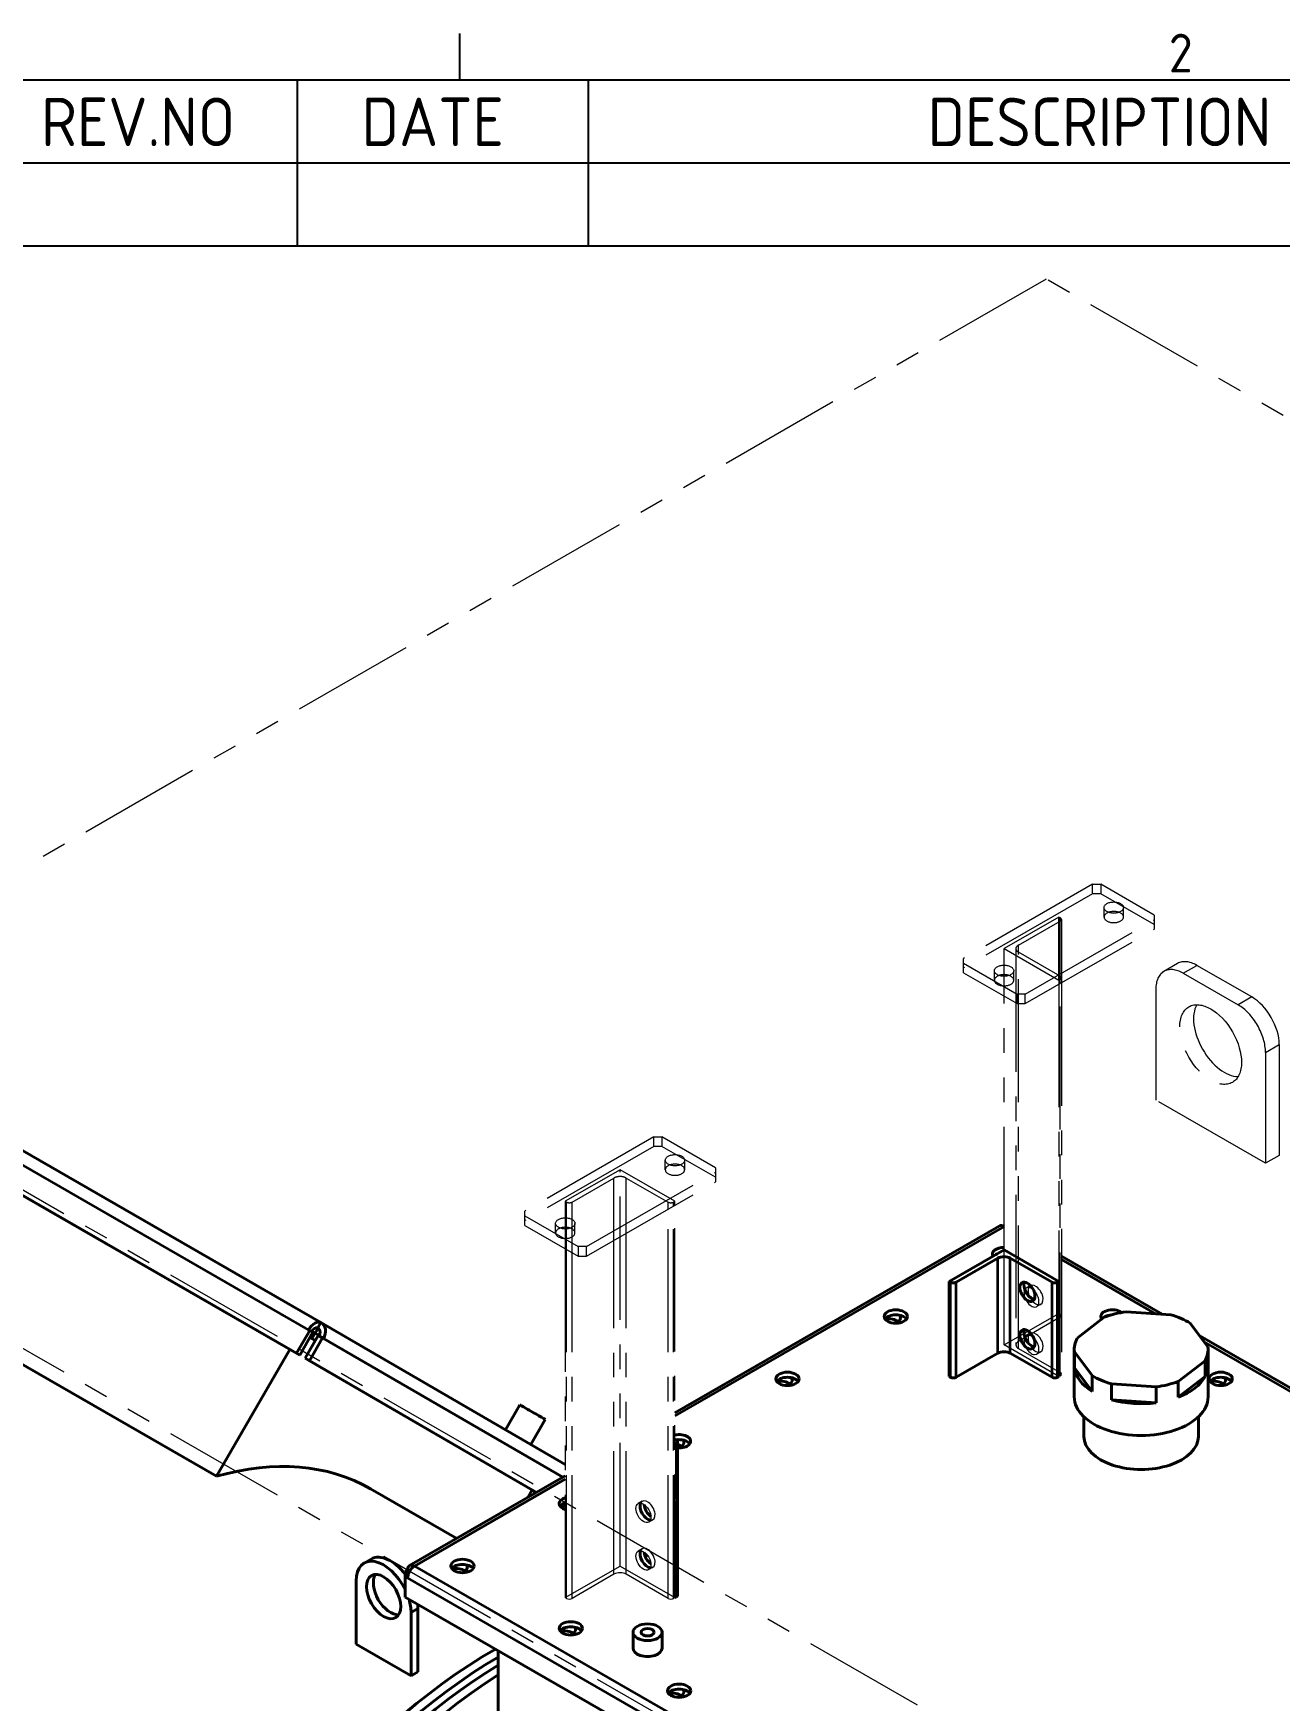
# Model space of a CAD drawing. Header units: millimetres. Extents: x 0 to 5945, y 0 to 4205.
# Drawn here: x 5091.9 to 5413.3, y 3687 to 4117 of the extents above; entities that cross this region are included whole.
import ezdxf

# ---------------------------------------------------------------- set-up
doc = ezdxf.new("R2010")
doc.units = ezdxf.units.MM
doc.header["$LTSCALE"] = 5
doc.linetypes.add('PHANTOM', pattern=[63.5, 31.75, -6.35, 6.35, -6.35, 6.35, -6.35])
doc.layers.get('0').update_dxf_attribs({"color": 3, "lineweight": 25})
for name, color, linetype, lineweight in [('가려진 것(ISO)', 2, 'Continuous', 18), ('가시적인 것(ISO)', 3, 'Continuous', 40), ('가시적인 좁은 것(ISO)', 3, 'Continuous', 35), ('경계(ISO)', 7, 'Continuous', 25), ('기호(ISO)', 5, 'Continuous', 25), ('참조(ISO)', 6, 'Continuous', 35)]:
    doc.layers.add(name, color=color, linetype=linetype, lineweight=lineweight)
doc.styles.add('ISO Proportiona M2B', font='isocp.shx')
doc.styles.add('문자 텍스트_PSTEK_POSCO', font='isocp.shx')

# ---------------------------------------------------------------- blocks, each defined once
blk = doc.blocks.new('경계 Default Border')
at = {"layer": '경계(ISO)'}
blk.add_line((1040.375, 821), (1040.375, 823.4), dxfattribs=at)
at = {"layer": '경계(ISO)', "color": 2, "insert": (1076.95, 821.381), "char_height": 2, "attachment_point": 7, "style": '문자 텍스트_PSTEK_POSCO'}
blk.add_mtext('2', dxfattribs=at)
blk = doc.blocks.new('리비전 내역')
at = {"layer": '기호(ISO)'}
for p, q in [((1017, 821), (1169, 821)), ((1032, 821), (1032, 816.72)), ((1047, 821), (1047, 816.72)), ((1017, 816.72), (1169, 816.72)), ((1032, 816.72), (1032, 812.44)), ((1047, 816.72), (1047, 812.44)), ((1017, 812.44), (1169, 812.44))]:
    blk.add_line(p, q, dxfattribs=at)
at = {"layer": '기호(ISO)', "color": 2, "char_height": 2.5, "attachment_point": 7, "style": 'ISO Proportiona M2B'}
for s, insert in [('REV.NO', (1018.787, 817.583)), ('DATE', (1035.314, 817.583)), ('DESCRIPTION OF REVISION', (1064.507, 817.583))]:
    blk.add_mtext(s, dxfattribs=dict(at, insert=insert))

msp = doc.modelspace()

# ---------------------------------------------------------------- linework, layer by layer
at = {"layer": '가려진 것(ISO)', "color": 6, "linetype": 'Continuous', "lineweight": 18}
for p, q in [((5342.2441, 3778.7746), (5342.2441, 3803.301)), ((5349.0035, 3794.0475), (5347.9429, 3793.4367)), ((5351.7482, 3789.2813), (5350.6875, 3788.6705)), ((5342.2441, 3778.7746), (5356.3863, 3786.9185)), ((5356.7398, 3785.9005), (5348.7087, 3781.2758)), ((5356.3863, 3786.9185), (5356.7398, 3786.7149)), ((5348.5307, 3781.1732), (5345.9564, 3779.6908)), ((5349.0035, 3781.7843), (5347.9429, 3781.1735)), ((5356.3863, 3770.6307), (5342.2441, 3778.7746)), ((5345.9564, 3777.8584), (5356.7398, 3771.6487)), ((5351.7482, 3777.0181), (5350.6875, 3776.4073)), ((5248.9479, 3738.4732), (5247.8872, 3737.8624)), ((5251.6926, 3733.707), (5250.6319, 3733.0962)), ((5248.9479, 3726.21), (5247.8872, 3725.5992)), ((5229.107, 3713.6233), (5243.2492, 3721.7672)), ((5243.2492, 3721.7672), (5257.3913, 3713.6233)), ((5251.6926, 3721.4438), (5250.6319, 3720.833))]:
    msp.add_line(p, q, dxfattribs=at)
for centre, major_axis, ratio, start_param, end_param in [((5349.3152, 3791.0536), (1.3723, -2.3831), 0.57809312, 3.45706269, 8.38521281), ((5350.3759, 3791.6644), (1.3723, -2.3831), 0.57809312, 4.57448131, 9.81993263), ((5356.0327, 3786.3077), (1, 0), 0.5758617, 5.49778714, 7.06858347), ((5347.5474, 3778.7746), (-2.25, 0), 0.5758617, 5.49778714, 7.06858347), ((5349.3152, 3778.7904), (1.3723, -2.3831), 0.57809312, 3.45706269, 8.38521281), ((5350.3759, 3779.4012), (1.3723, -2.3831), 0.57809312, 4.57448131, 9.81993263), ((5356.0327, 3771.2415), (1, 0), 0.5758617, 0, 0.78539816), ((5250.3202, 3736.0901), (1.3723, -2.3831), 0.57809312, 5.88803064, 9.81993263), ((5250.3202, 3723.8269), (1.3723, -2.3831), 0.57809312, 5.88803064, 9.81993263)]:
    msp.add_ellipse(centre, major_axis=major_axis, ratio=ratio, start_param=start_param, end_param=end_param, dxfattribs=at)
at = {"layer": '가시적인 것(ISO)'}
for p, q in [((5039.1034, 3857.6719), (5166.0998, 3784.5395)), ((5159.8343, 3776.6152), (5032.1752, 3850.1292)), ((5160.6343, 3776.151), (5032.9752, 3849.665)), ((5340.9965, 3809.4369), (5257.3913, 3761.2918)), ((5139.166, 3744.9229), (5033.1, 3806.0022)), ((5342.2441, 3803.301), (5328.102, 3795.1571)), ((5329.8698, 3794.9535), (5340.6531, 3801.1633)), ((5356.3863, 3795.1571), (5342.2441, 3803.301)), ((5343.8351, 3801.1633), (5354.6185, 3794.9535)), ((5382.9792, 3786.6975), (5357.0327, 3801.6391)), ((5328.102, 3795.1571), (5328.4555, 3794.9535)), ((5328.102, 3770.6307), (5328.102, 3795.1571)), ((5356.0327, 3794.9535), (5356.3863, 3795.1571)), ((5356.3863, 3770.6307), (5356.3863, 3795.1571)), ((5165.3031, 3783.1525), (5166.1029, 3784.5378)), ((5166.1091, 3784.5342), (5229.107, 3747.9749)), ((5368.0328, 3785.9058), (5361.1127, 3780.562)), ((5385.2472, 3786.5438), (5373.7507, 3787.323)), ((5394.8138, 3778.2778), (5390.2374, 3784.4008)), ((5163.2343, 3782.5042), (5159.8343, 3776.6152)), ((5164.0343, 3782.0399), (5160.6343, 3776.151)), ((5165.4, 3781.2509), (5162, 3775.362)), ((5162.9029, 3782.695), (5163.2343, 3782.5042)), ((5163.1313, 3774.7105), (5166.5313, 3780.5994)), ((5164.0343, 3782.0399), (5163.2343, 3782.5042)), ((5164.6276, 3779.9131), (5163.2634, 3780.7048)), ((5163.7943, 3780.444), (5163.2829, 3780.7385)), ((5163.753, 3782.3141), (5164.5943, 3781.8297)), ((5163.753, 3782.3141), (5164.5943, 3781.8297)), ((5164.5943, 3781.8297), (5163.7943, 3780.444)), ((5164.6481, 3779.9486), (5163.7943, 3780.444)), ((5164.5943, 3781.8297), (5165.3443, 3783.1287)), ((5164.5943, 3781.8297), (5165.6803, 3781.1994)), ((5164.5943, 3781.8297), (5165.6803, 3781.1994)), ((5165.2029, 3783.2102), (5165.3443, 3783.1287)), ((5165.3443, 3783.1287), (5165.4443, 3783.0707)), ((5165.4, 3781.2509), (5166.5313, 3780.5994)), ((5166.5313, 3780.5994), (5166.7656, 3780.4635)), ((5538.8198, 3696.9549), (5392.7083, 3781.0949)), ((5158.0536, 3777.6371), (5139.166, 3744.9229)), ((5160.6343, 3776.151), (5159.8343, 3776.6152)), ((5162, 3775.362), (5163.1313, 3774.7105)), ((5221.681, 3740.7276), (5162, 3775.362)), ((5340.6531, 3776.6368), (5329.8698, 3770.4271)), ((5354.6185, 3770.4271), (5343.8351, 3776.6368)), ((5360.3495, 3765.3766), (5360.3495, 3777.6398)), ((5360.3851, 3777.0018), (5364.9615, 3770.8788)), ((5360.3851, 3772.9141), (5360.3851, 3777.0018)), ((5394.8495, 3765.3766), (5394.8495, 3777.6398)), ((5221.6853, 3740.7301), (5163.1313, 3774.7105)), ((5360.3851, 3772.9141), (5364.9615, 3766.7911)), ((5364.9615, 3770.8788), (5364.9615, 3766.7911)), ((5387.1661, 3769.3738), (5394.0862, 3774.7176)), ((5394.0862, 3774.7176), (5394.0862, 3770.6299)), ((5328.4555, 3770.4271), (5328.102, 3770.6307)), ((5356.3863, 3770.6307), (5356.0327, 3770.4271)), ((5369.9518, 3768.7358), (5381.4482, 3767.9566)), ((5369.9518, 3764.6481), (5369.9518, 3768.7358)), ((5381.4482, 3767.9566), (5381.4482, 3763.8689)), ((5387.1661, 3765.2861), (5394.0862, 3770.6299)), ((5387.1661, 3765.2861), (5387.1661, 3769.3738)), ((5213.714, 3756.9079), (5217.4158, 3763.3195)), ((5369.9518, 3764.6481), (5381.4482, 3763.8689)), ((5220.2009, 3753.1434), (5223.9109, 3759.5695)), ((5362.8495, 3755.1573), (5362.8495, 3760.2259)), ((5392.3495, 3755.1573), (5392.3495, 3760.2259)), ((5257.7449, 3754.234), (5257.3913, 3754.4376)), ((5258.0378, 3738.7605), (5258.0378, 3753.8268)), ((5257.3913, 3753.216), (5257.7449, 3753.4196)), ((5229.107, 3745.004), (5188.9686, 3721.8898)), ((5201.1219, 3728.8884), (5178.8692, 3741.7029)), ((5220.5601, 3741.3781), (5219.4392, 3739.4367)), ((5220.5203, 3741.3092), (5221.6056, 3740.6842)), ((5220.5219, 3741.3119), (5221.6087, 3740.686)), ((5257.7449, 3739.1677), (5257.3913, 3739.3713)), ((5257.3913, 3738.1497), (5257.7449, 3738.3533)), ((5257.3913, 3713.6233), (5257.3913, 3738.1497)), ((5258.0378, 3714.2341), (5258.0378, 3738.7605)), ((5179.0387, 3723.5561), (5177.2709, 3722.5381)), ((5250.2518, 3724.5782), (5249.7048, 3724.2632)), ((5187.837, 3720.3893), (5188.4484, 3720.7413)), ((5188.6971, 3719.894), (5187.837, 3720.3893)), ((5187.837, 3720.3893), (5187.837, 3719.0574)), ((5188.5566, 3719.4718), (5187.837, 3719.0574)), ((5188.4484, 3720.7413), (5188.9638, 3720.4446)), ((5175.1901, 3717.9443), (5175.1901, 3701.5933)), ((5188.4484, 3718.7054), (5187.837, 3719.0574)), ((5187.837, 3719.0574), (5187.837, 3713.7434)), ((5187.837, 3713.7434), (5452.8106, 3561.1552)), ((5191.1001, 3710.8183), (5191.1001, 3694.4674)), ((5257.7449, 3713.8269), (5257.3913, 3713.6233)), ((5189.3323, 3693.4494), (5189.3323, 3709.8004)), ((5246.5702, 3700.593), (5246.5702, 3704.6808)), ((5254.0702, 3700.593), (5254.0702, 3704.6808)), ((5175.1901, 3701.5933), (5189.3323, 3693.4494)), ((5211.7829, 3622.0777), (5211.7829, 3699.9539)), ((5189.3323, 3693.4494), (5190.2162, 3693.9584)), ((5190.2162, 3693.9584), (5191.1001, 3694.4674))]:
    msp.add_line(p, q, dxfattribs=at)
at = {"layer": '가시적인 것(ISO)', "color": 6, "linetype": 'Continuous', "lineweight": 18}
for p, q in [((5348.7087, 3781.2758), (5348.5307, 3781.1732)), ((5356.7398, 3770.8343), (5356.3863, 3770.6307)), ((5241.6582, 3719.6294), (5230.8748, 3713.4197)), ((5255.6235, 3713.4197), (5244.8402, 3719.6294)), ((5229.4606, 3713.4197), (5229.107, 3713.6233)), ((5257.3913, 3713.6233), (5257.0378, 3713.4197))]:
    msp.add_line(p, q, dxfattribs=at)
at = {"layer": '가시적인 것(ISO)'}
for centre, major_axis, ratio, start_param, end_param in [((5342.2441, 3802.1884), (-3, 0), 0.5758617, 4.71238898, 6.59574425), ((5342.2441, 3800.8803), (-3, 0), 0.5758617, 5.36215289, 5.6334214), ((5342.2441, 3800.2471), (2.25, 0), 0.5758617, 0.78539816, 2.35619449), ((5329.1627, 3795.3607), (1, 0), 0.5758617, 3.92699082, 5.49778714), ((5349.3152, 3793.0975), (1.3723, -2.3831), 0.57809312, 3.53674732, 5.88803064), ((5355.3256, 3795.3607), (1, 0), 0.5758617, 3.92699082, 5.49778714), ((5370.1748, 3786.1041), (-3, 0), 0.5758617, 3.78626308, 6.68527953), ((5164.5029, 3781.7665), (1.5969, 2.7731), 0.57809312, 6.2812516, 7.85204793), ((5164.5029, 3781.7665), (1.6062, 2.7677), 0.81596928, 4.71511838, 6.2859147), ((5314.3134, 3784.7961), (3, 0), 0.5758617, 0.38826696, 2.7533257), ((5312.5456, 3783.7702), (3, 0), 0.5758617, 0.63296624, 1.90175096), ((5312.5456, 3783.7702), (-3, 0), 0.5758617, 3.77455889, 5.04334361), ((5312.5456, 3785.8141), (3, 0), 0.5758617, 5.30135424, 6.63880804), ((5370.1748, 3784.7961), (-3, 0), 0.5758617, 4.82251079, 5.89491835), ((5377.5995, 3777.6398), (-17.25, 0), 0.5758617, 4.93740063, 5.30025941), ((5377.5995, 3777.6398), (-17.25, 0), 0.5758617, 3.89020308, 4.25306186), ((5162.241, 3781.3218), (2.3816, -1.375), 0.00157785, 5.16149275, 7.40487787), ((5164.5029, 3781.7665), (0.7985, 1.3865), 0.57809312, 0.12339412, 1.56806319), ((5164.5029, 3781.7665), (0.8031, 1.3839), 0.81596928, 4.71568475, 6.16058687), ((5349.3152, 3780.8343), (1.3723, -2.3831), 0.57809312, 3.53674732, 5.88803064), ((5377.5995, 3777.6398), (-17.25, 0), 0.5758617, 5.98459818, 6.34745696), ((5342.2441, 3775.7207), (-2.25, 0), 0.5758617, 3.92699082, 5.49778714), ((5377.5995, 3777.6398), (17.25, 0), 0.5758617, 5.98459818, 6.34745696), ((5377.5995, 3773.5521), (-17.25, 0), 0.5758617, 0.06427165, 0.74861042), ((5377.5995, 3777.6398), (17.25, 0), 0.5758617, 3.89020308, 4.25306186), ((5286.3827, 3768.7118), (3, 0), 0.5758617, 0.38826696, 2.7533257), ((5284.6149, 3767.686), (3, 0), 0.5758617, 0.63296624, 1.90175096), ((5284.6149, 3767.686), (-3, 0), 0.5758617, 3.77455889, 5.04334361), ((5284.6149, 3769.7298), (3, 0), 0.5758617, 5.30135424, 6.63880804), ((5329.1627, 3770.8343), (-1, 0), 0.5758617, 0.78539816, 2.35619449), ((5355.3256, 3770.8343), (-1, 0), 0.5758617, 0.78539816, 2.35619449), ((5377.5995, 3777.6398), (17.25, 0), 0.5758617, 4.93740063, 5.30025941), ((5377.5995, 3773.5521), (17.25, 0), 0.5758617, 5.30025941, 5.98459818), ((5398.1056, 3768.7118), (3, 0), 0.5758617, 0.38826696, 2.7533257), ((5396.3378, 3767.686), (-3, 0), 0.5758617, 3.77455889, 5.04334361), ((5396.3378, 3769.7298), (3, 0), 0.5758617, 5.30135424, 6.63880804), ((5220.6634, 3761.4445), (-3.2476, 1.875), 0.00157785, 3.14159267, 6.28318533), ((5377.5995, 3765.3766), (17.25, 0), 0.5758617, 3.14159265, 6.28318531), ((5377.5995, 3773.5521), (-17.25, 0), 0.5758617, 1.1114692, 1.79580797), ((5258.452, 3753.9357), (3, 0), 0.5758617, 4.5738753, 8.21534876), ((5258.452, 3752.6276), (3, 0), 0.5758617, 0.38826696, 1.84316868), ((5257.0378, 3753.8268), (1, 0), 0.5758617, 5.49778714, 7.06858347), ((5256.6842, 3753.6456), (3, 0), 0.5758617, 5.30135424, 6.63880804), ((5377.5995, 3755.1573), (14.75, 0), 0.5758617, 3.14159264, 6.28318531), ((5256.6842, 3751.6017), (3, 0), 0.5758617, 0.63296624, 1.1027042), ((5256.6842, 3751.6017), (-3, 0), 0.5758617, 3.77455889, 4.24429685), ((5117.7377, 3635.5464), (61.1314, 106.1565), 0.57809312, 0, 0.53348835), ((5230.5213, 3737.8515), (-3, 0), 0.5758617, 5.20327166, 7.36309896), ((5230.5213, 3736.5434), (-3, 0), 0.5758617, 5.20327166, 5.89491835), ((5228.7535, 3735.5175), (3, 0), 0.5758617, 1.45267067, 1.90175096), ((5228.7535, 3735.5175), (-3, 0), 0.5758617, 4.59426333, 5.04334361), ((5250.3202, 3736.0901), (-1.3723, 2.3831), 0.57809312, 0.39515467, 2.74643798), ((5251.3809, 3736.7009), (1.3723, -2.3831), 0.57809312, 4.02028005, 5.40449791), ((5257.0378, 3738.7605), (1, 0), 0.5758617, 5.49778714, 7.06858347), ((5182.2612, 3713.8723), (-4.9903, 8.6658), 0.57809312, 4.59129679, 7.07051718), ((5184.029, 3714.8903), (-4.9903, 8.6658), 0.57809312, 4.93102274, 6.28318531), ((5250.3202, 3723.8269), (-1.3723, 2.3831), 0.57809312, 0.39515467, 2.74643798), ((5251.3809, 3724.4377), (1.3723, -2.3831), 0.57809312, 4.02028005, 5.40449791), ((5184.029, 3714.8903), (-3.119, 5.4161), 0.57809312, 0.28618803, 2.85540462), ((5202.5905, 3720.4591), (3, 0), 0.5758617, 0.38826696, 2.7533257), ((5200.8228, 3719.4333), (3, 0), 0.5758617, 0.63296624, 1.90175096), ((5200.8228, 3719.4333), (-3, 0), 0.5758617, 3.77455889, 5.04334361), ((5200.8228, 3721.4771), (3, 0), 0.5758617, 5.30135424, 6.63880804), ((5182.2612, 3713.8723), (-4.9903, 8.6658), 0.57809312, 3.92892453, 4.31545489), ((5184.029, 3714.8903), (4.9903, -8.6658), 0.57809312, 0.78733187, 0.91562555), ((5257.0378, 3714.2341), (1, 0), 0.5758617, 5.49778714, 6.28318531), ((5230.5213, 3704.3749), (3, 0), 0.5758617, 0.38826696, 2.7533257), ((5228.7535, 3703.349), (3, 0), 0.5758617, 0.63296624, 1.90175096), ((5228.7535, 3703.349), (-3, 0), 0.5758617, 3.77455889, 5.04334361), ((5228.7535, 3705.3929), (3, 0), 0.5758617, 5.30135424, 6.63880804), ((5211.0758, 3581.7966), (-72.3597, -125.6546), 0.57809312, 3.92488681, 6.02867093), ((5213.1971, 3580.575), (-72.3597, -125.6546), 0.57809312, 3.93885065, 5.98641387), ((5213.1971, 3580.575), (-72.3597, -125.6546), 0.57809312, 3.93885065, 5.98641387), ((5250.3202, 3700.593), (3.75, 0), 0.5758617, 3.14159265, 6.28318531), ((5214.9649, 3579.557), (-72.3597, -125.6546), 0.57809312, 3.95609658, 5.94845985), ((5214.9649, 3579.557), (-72.3597, -125.6546), 0.57809312, 3.95609658, 5.94845985), ((5217.0862, 3578.3354), (-72.3597, -125.6546), 0.57809312, 3.97680434, 5.04105558), ((5258.452, 3688.2907), (3, 0), 0.5758617, 0.38826696, 2.7533257), ((5256.6842, 3687.2648), (-3, 0), 0.5758617, 3.77455889, 5.04334361), ((5256.6842, 3689.3087), (3, 0), 0.5758617, 5.30135424, 6.63880804)]:
    msp.add_ellipse(centre, major_axis=major_axis, ratio=ratio, start_param=start_param, end_param=end_param, dxfattribs=at)
for centre, major_axis, ratio in [((5348.2545, 3792.4867), (-1.3723, 2.3831), 0.57809312), ((5314.3134, 3786.1041), (3, 0), 0.5758617), ((5348.2545, 3780.2235), (-1.3723, 2.3831), 0.57809312), ((5286.3827, 3770.0199), (3, 0), 0.5758617), ((5398.1056, 3770.0199), (3, 0), 0.5758617), ((5202.5905, 3721.7672), (3, 0), 0.5758617), ((5182.2612, 3713.8723), (-3.119, 5.4161), 0.57809312), ((5230.5213, 3705.683), (3, 0), 0.5758617), ((5250.3202, 3704.6808), (3.75, 0), 0.5758617), ((5250.3202, 3704.6808), (1.6618, 0), 0.5758617), ((5258.452, 3689.5988), (3, 0), 0.5758617)]:
    msp.add_ellipse(centre, major_axis=major_axis, ratio=ratio, dxfattribs=at)
at = {"layer": '가시적인 것(ISO)', "color": 6, "linetype": 'Continuous', "lineweight": 18}
for centre, major_axis, ratio, start_param, end_param in [((5349.3152, 3791.0536), (-1.3723, 2.3831), 0.57809312, 5.24362015, 6.59865534), ((5350.3759, 3791.6644), (1.3723, -2.3831), 0.57809312, 3.53674732, 4.57448131), ((5349.3152, 3778.7904), (-1.3723, 2.3831), 0.57809312, 5.24362015, 6.59865534), ((5350.3759, 3779.4012), (1.3723, -2.3831), 0.57809312, 3.53674732, 4.57448131), ((5356.0327, 3771.2415), (1, 0), 0.5758617, 5.49778714, 6.28318531), ((5250.3202, 3736.0901), (1.3723, -2.3831), 0.57809312, 3.53674732, 5.88803064), ((5250.3202, 3723.8269), (1.3723, -2.3831), 0.57809312, 3.53674732, 5.88803064), ((5243.2492, 3718.7133), (-2.25, 0), 0.5758617, 3.92699082, 5.49778714), ((5230.1677, 3713.8269), (-1, 0), 0.5758617, 0.78539816, 2.35619449), ((5256.3307, 3713.8269), (-1, 0), 0.5758617, 0.78539816, 2.35619449)]:
    msp.add_ellipse(centre, major_axis=major_axis, ratio=ratio, start_param=start_param, end_param=end_param, dxfattribs=at)
for centre in [(5249.2596, 3735.4793), (5249.2596, 3723.2161)]:
    msp.add_ellipse(centre, major_axis=(1.3723, -2.3831), ratio=0.57809312, dxfattribs=at)
at = {"layer": '가시적인 것(ISO)'}
for points in [[(5342.2441, 3809.3143), (5341.7825, 3809.5802), (5341.3251, 3809.6214), (5340.9969, 3809.4361)], [(5188.5669, 3719.5094), (5188.4888, 3719.2304), (5188.4484, 3718.9563), (5188.4484, 3718.7054)]]:
    msp.add_open_spline(points, degree=3, dxfattribs=at)
for points, knots in [([(5190.2162, 3721.7672), (5189.6839, 3722.0737), (5189.1573, 3722.0816), (5188.8278, 3721.7881), (5188.5843, 3721.5711), (5188.4484, 3721.1961), (5188.4484, 3720.7413)], [0, 0, 0, 0, 0.57504459, 0.57504459, 0.57504459, 1, 1, 1, 1]), ([(5190.2162, 3721.7672), (5189.6839, 3721.4607), (5189.1573, 3720.8621), (5188.8278, 3720.1891), (5188.7187, 3719.9661), (5188.6304, 3719.7361), (5188.5669, 3719.5094)], [0, 0, 0, 0, 0.575044589, 0.575044589, 0.575044589, 0.76555338, 0.76555338, 0.76555338, 0.76555338])]:
    msp.add_open_spline(points, degree=3, knots=knots, dxfattribs=at)
at = {"layer": '가시적인 좁은 것(ISO)'}
for p, q in [((5162.9029, 3782.695), (5035.9065, 3855.8273)), ((5342.2441, 3809.3143), (5257.3913, 3760.4508)), ((5340.6531, 3776.6368), (5340.6531, 3801.1633)), ((5343.8351, 3776.6368), (5343.8351, 3801.1633)), ((5381.324, 3786.8097), (5357.0327, 3800.7981)), ((5328.4555, 3770.4271), (5328.4555, 3794.9535)), ((5329.8698, 3770.4271), (5329.8698, 3794.9535)), ((5354.6185, 3770.4271), (5354.6185, 3794.9535)), ((5356.0327, 3770.4271), (5356.0327, 3794.9535)), ((5228.4853, 3744.646), (5166.7656, 3780.4635)), ((5538.8198, 3696.1139), (5393.8119, 3779.6184)), ((5257.7449, 3739.1677), (5257.7449, 3753.4196)), ((5229.107, 3744.163), (5190.2162, 3721.7672)), ((5257.7449, 3713.8269), (5257.7449, 3738.3533)), ((5190.2162, 3721.7672), (5453.967, 3569.8832)), ((5452.1992, 3566.8214), (5188.4484, 3718.7054)), ((5191.1001, 3710.8183), (5189.3323, 3709.8004))]:
    msp.add_line(p, q, dxfattribs=at)
at = {"layer": '참조(ISO)', "color": 6, "linetype": 'PHANTOM', "lineweight": 0, "ltscale": 0.2}
for p, q in [((5353.0982, 4053.6406), (5017.2225, 3860.2226)), ((5777.3623, 3809.3231), (5353.0982, 4053.6406)), ((5365.0483, 3897.5707), (5331.8143, 3878.4325)), ((5365.0483, 3897.5707), (5367.1696, 3897.5707)), ((5365.0483, 3895.1181), (5365.0483, 3897.5707)), ((5367.1696, 3897.5707), (5367.1696, 3895.1181)), ((5380.9582, 3889.6304), (5367.1696, 3897.5707)), ((5365.0483, 3895.1181), (5331.8143, 3875.9799)), ((5367.1696, 3895.1181), (5365.0483, 3895.1181)), ((5380.9582, 3887.1777), (5367.1696, 3895.1181)), ((5368.0284, 3889.1119), (5368.0284, 3891.5646)), ((5373.0284, 3889.1119), (5373.0284, 3891.5646)), ((5356.3863, 3889.1119), (5342.2441, 3880.968)), ((5345.9564, 3881.8842), (5356.7398, 3888.0939)), ((5347.7242, 3869.2706), (5380.9582, 3888.4088)), ((5356.7398, 3888.9083), (5356.3863, 3889.1119)), ((5356.3863, 3872.8241), (5356.3863, 3889.1119)), ((5356.7398, 3888.0939), (5356.7398, 3888.9083)), ((5356.7398, 3873.8421), (5356.7398, 3888.0939)), ((5357.0327, 3888.5011), (5357.0327, 3873.4349)), ((5380.9582, 3889.6304), (5380.9582, 3888.4088)), ((5380.9582, 3888.4088), (5380.9582, 3885.9562)), ((5347.7242, 3866.818), (5380.9582, 3885.9562)), ((5331.8143, 3877.2109), (5331.8143, 3878.4325)), ((5342.2441, 3880.968), (5356.3863, 3872.8241)), ((5342.2441, 3874.2638), (5342.2441, 3880.968)), ((5345.2974, 3880.968), (5345.2974, 3778.7746)), ((5345.9564, 3880.0518), (5345.9564, 3881.8842)), ((5356.7398, 3873.8421), (5345.9564, 3880.0518)), ((5345.9564, 3777.8584), (5345.9564, 3880.0518)), ((5331.8143, 3874.7583), (5331.8143, 3877.2109)), ((5331.8143, 3877.2109), (5345.6029, 3869.2706)), ((5331.8143, 3874.7583), (5345.6029, 3866.818)), ((5339.7441, 3872.8241), (5339.7441, 3875.2767)), ((5342.2441, 3873.8371), (5342.2441, 3874.2638)), ((5344.7441, 3872.8241), (5344.7441, 3875.2767)), ((5386.9988, 3877.1428), (5383.4632, 3875.1068)), ((5388.4536, 3874.6165), (5391.9891, 3876.6524)), ((5388.4536, 3874.6165), (5402.5957, 3866.4726)), ((5406.1312, 3868.5085), (5391.9891, 3876.6524)), ((5342.2441, 3868.7521), (5342.2441, 3873.8371)), ((5356.3863, 3872.8241), (5356.7398, 3873.0277)), ((5356.3863, 3872.8241), (5356.3863, 3871.8061)), ((5356.3863, 3871.8061), (5356.3863, 3770.6307)), ((5356.7398, 3873.0277), (5356.7398, 3873.8421)), ((5356.7398, 3872.0097), (5356.7398, 3873.0277)), ((5356.7398, 3770.8343), (5356.7398, 3872.0097)), ((5357.0327, 3873.4349), (5357.0327, 3872.1784)), ((5357.0327, 3872.1784), (5357.0327, 3771.2415)), ((5381.3825, 3870.513), (5381.3825, 3841.8988)), ((5342.2441, 3803.301), (5342.2441, 3868.7521)), ((5347.7242, 3869.2706), (5345.6029, 3869.2706)), ((5345.6029, 3869.2706), (5345.6029, 3866.818)), ((5345.6029, 3866.818), (5347.7242, 3866.818)), ((5347.7242, 3866.818), (5347.7242, 3869.2706)), ((5406.1312, 3868.5085), (5402.5957, 3866.4726)), ((5017.2225, 3860.2226), (5441.4866, 3615.9052)), ((5409.6668, 3854.2251), (5413.2023, 3856.2611)), ((5409.6668, 3854.2251), (5409.6668, 3825.611)), ((5413.2023, 3856.2611), (5413.2023, 3827.647)), ((5409.6668, 3825.611), (5381.3825, 3841.8988)), ((5251.9112, 3832.4194), (5218.6772, 3813.2812)), ((5251.9112, 3832.4194), (5254.0326, 3832.4194)), ((5251.9112, 3829.9668), (5251.9112, 3832.4194)), ((5254.0326, 3832.4194), (5254.0326, 3829.9668)), ((5267.8211, 3824.4791), (5254.0326, 3832.4194)), ((5251.9112, 3829.9668), (5218.6772, 3810.8286)), ((5254.0326, 3829.9668), (5251.9112, 3829.9668)), ((5267.8211, 3822.0264), (5254.0326, 3829.9668)), ((5413.2023, 3827.647), (5409.6668, 3825.611)), ((5243.2492, 3823.9606), (5229.107, 3815.8167)), ((5234.5871, 3804.1193), (5267.8211, 3823.2575)), ((5257.3913, 3815.8167), (5243.2492, 3823.9606)), ((5243.2492, 3721.7672), (5243.2492, 3823.9606)), ((5254.8913, 3823.9606), (5254.8913, 3826.4133)), ((5259.8913, 3823.9606), (5259.8913, 3826.4133)), ((5267.8211, 3824.4791), (5267.8211, 3823.2575)), ((5267.8211, 3823.2575), (5267.8211, 3820.8048)), ((5017.2225, 3819.3453), (5441.4866, 3575.0278)), ((5230.8748, 3815.6131), (5241.6582, 3821.8228)), ((5234.5871, 3801.6666), (5267.8211, 3820.8048)), ((5241.6582, 3805.7386), (5241.6582, 3821.8228)), ((5244.8402, 3821.8228), (5255.6235, 3815.6131)), ((5244.8402, 3807.571), (5244.8402, 3821.8228)), ((5229.107, 3815.8167), (5229.4606, 3815.6131)), ((5229.107, 3815.8167), (5229.107, 3809.1124)), ((5229.4606, 3809.098), (5229.4606, 3815.6131)), ((5230.8748, 3802.5828), (5230.8748, 3815.6131)), ((5255.6235, 3813.7807), (5255.6235, 3815.6131)), ((5255.6235, 3713.4197), (5255.6235, 3813.7807)), ((5257.0378, 3815.6131), (5257.3913, 3815.8167)), ((5257.0378, 3814.5951), (5257.0378, 3815.6131)), ((5257.0378, 3713.4197), (5257.0378, 3814.5951)), ((5257.3913, 3814.7987), (5257.3913, 3815.8167)), ((5257.3913, 3713.6233), (5257.3913, 3814.7987)), ((5218.6772, 3812.0596), (5218.6772, 3813.2812)), ((5218.6772, 3809.607), (5218.6772, 3812.0596)), ((5218.6772, 3812.0596), (5232.4658, 3804.1193)), ((5218.6772, 3809.607), (5232.4658, 3801.6666)), ((5226.607, 3807.6728), (5226.607, 3810.1254)), ((5231.607, 3807.6728), (5231.607, 3810.1254)), ((5229.107, 3809.1124), (5229.107, 3808.6858)), ((5229.107, 3808.6858), (5229.107, 3803.6008)), ((5229.4606, 3808.7002), (5229.4606, 3809.098)), ((5229.4606, 3803.3972), (5229.4606, 3808.7002)), ((5241.6582, 3719.6294), (5241.6582, 3805.7386)), ((5244.8402, 3719.6294), (5244.8402, 3807.571)), ((5229.107, 3803.6008), (5229.107, 3713.6233)), ((5229.4606, 3713.4197), (5229.4606, 3803.3972)), ((5230.8748, 3713.4197), (5230.8748, 3802.5828)), ((5232.4658, 3804.1193), (5232.4658, 3801.6666)), ((5234.5871, 3804.1193), (5232.4658, 3804.1193)), ((5232.4658, 3801.6666), (5234.5871, 3801.6666)), ((5234.5871, 3801.6666), (5234.5871, 3804.1193))]:
    msp.add_line(p, q, dxfattribs=at)
for centre, major_axis, ratio in [((5370.5284, 3891.5646), (2.5, 0), 0.5758617), ((5342.2441, 3875.2767), (2.5, 0), 0.5758617), ((5395.5246, 3856.2374), (-5.6141, 9.7491), 0.57809312), ((5257.3913, 3826.4133), (-2.5, 0), 0.5758617), ((5229.107, 3810.1254), (-2.5, 0), 0.5758617)]:
    msp.add_ellipse(centre, major_axis=major_axis, ratio=ratio, dxfattribs=at)
for centre, major_axis, ratio, start_param, end_param in [((5356.0327, 3888.5011), (1, 0), 0.5758617, 5.49778714, 7.06858347), ((5370.5284, 3889.1119), (-2.5, 0), 0.5758617, 5.26374281, 10.44422046), ((5370.5284, 3889.1119), (-2.5, 0), 0.5758617, 4.16103515, 5.26374281), ((5347.5474, 3880.968), (-2.25, 0), 0.5758617, 5.49778714, 7.06858347), ((5342.2441, 3872.8241), (-2.5, 0), 0.5758617, 5.26374281, 10.44422046), ((5342.2441, 3872.8241), (-2.5, 0), 0.5758617, 4.16103515, 5.26374281), ((5388.4536, 3866.441), (-4.9903, 8.6658), 0.57809312, 5.49972085, 7.07051718), ((5391.9891, 3868.477), (-4.9903, 8.6658), 0.57809312, 5.49972085, 6.28318531), ((5356.0327, 3873.4349), (1, 0), 0.5758617, 5.49778714, 7.06858347), ((5399.0602, 3858.2734), (-5.6141, 9.7491), 0.57809312, 0.31904904, 2.82254361), ((5402.5957, 3858.2971), (4.9903, -8.6658), 0.57809312, 0.78733187, 2.3581282), ((5406.1312, 3860.3331), (-4.9903, 8.6658), 0.57809312, 3.92892453, 5.49972085), ((5243.2492, 3820.9066), (2.25, 0), 0.5758617, 0.78539816, 2.35619449), ((5257.3913, 3823.9606), (-2.5, 0), 0.5758617, 5.26374281, 10.44422046), ((5257.3913, 3823.9606), (-2.5, 0), 0.5758617, 4.16103515, 5.26374281), ((5230.1677, 3816.0203), (1, 0), 0.5758617, 3.92699082, 5.49778714), ((5256.3307, 3816.0203), (1, 0), 0.5758617, 3.92699082, 5.49778714), ((5229.107, 3807.6728), (-2.5, 0), 0.5758617, 5.26374281, 10.44422046), ((5229.107, 3807.6728), (-2.5, 0), 0.5758617, 4.16103515, 5.26374281)]:
    msp.add_ellipse(centre, major_axis=major_axis, ratio=ratio, start_param=start_param, end_param=end_param, dxfattribs=at)

# ---------------------------------------------------------------- block references
at = {"xscale": 5, "yscale": 5, "zscale": 5}
msp.add_blockref('경계 Default Border', (0, 0), dxfattribs=at)
at = {"layer": '기호(ISO)', "xscale": 5, "yscale": 5, "zscale": 5}
msp.add_blockref('리비전 내역', (0, 0), dxfattribs=at)

doc.saveas('drawing.dxf')
